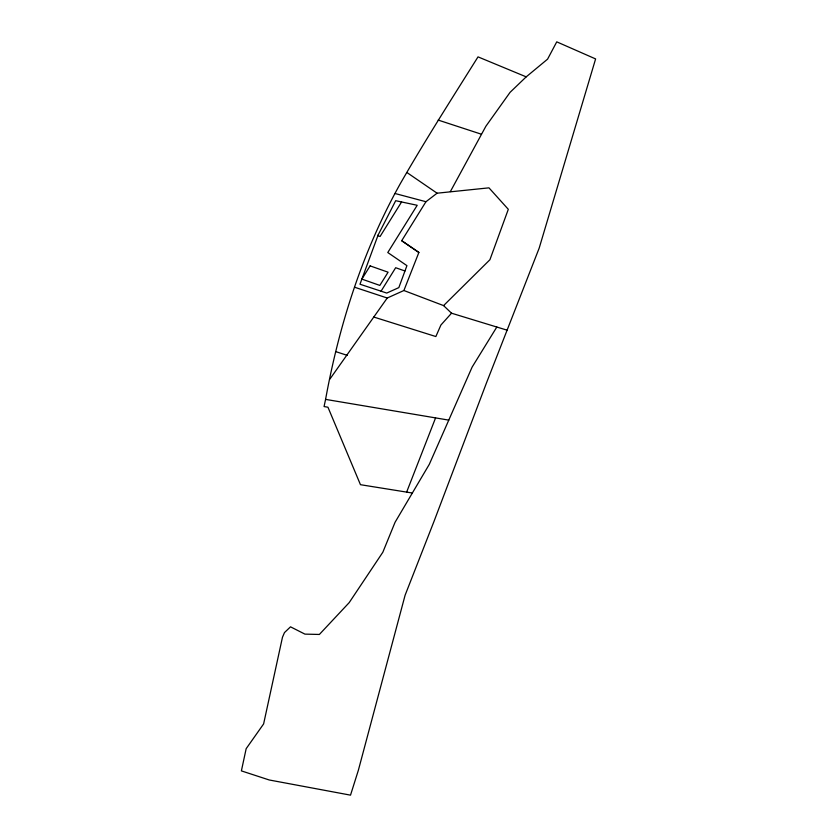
<?xml version="1.0" encoding="UTF-8"?>
<svg xmlns="http://www.w3.org/2000/svg" width="837" height="837" viewBox="0 0 837 837"><rect width="100%" height="100%" fill="white"/><g stroke="black" fill="none" stroke-linecap="round" stroke-linejoin="round"><path stroke-width="1.26" d="M412.421 493.035L360.465 484.696L327.947 407.211L324.065 406.562L325.583 399.385C339.267 324.181 363.028 250.294 400.421 183.46C425.091 140.522 451.718 98.787 478.021 56.874L526.201 76.858L547.576 59.155L556.751 41.85L595.609 58.925L539.174 248.15L486.569 382.676L434.079 521.2L405.098 595.233L358.372 770.239L350.515 795.15L269.232 779.979L241.391 770.887L246.162 748.686L263.613 723.932L282.467 637.26L284.475 632.594L290.512 626.829L304.919 634.122L319.378 634.456L349.196 602.619L382.833 552.242L395.064 522.278L429.308 464.315L472.131 367.077L496.822 327.026M435.575 417.904L406.636 492.104M403.894 290.512L418.877 252.46L401.718 240.7L425.949 201.738L437.081 193.201L488.965 187.844L508.31 209.313L489.917 259.732L443.589 305.599L403.894 290.512L387.238 298.024L329.872 379.109M450.358 191.61L485.868 126.272L510.078 92.332L526.201 76.858M401.582 201.958L380.082 236.473L377.874 235.689M381.055 291.192L395.671 267.725L404.962 270.989M507.117 330.176L451.53 313.205L440.911 325.018L435.857 336.547L373.794 317.045M325.583 399.385L448.778 420.122M395.137 193.535L425.991 201.727M335.7 351.603L347.261 355.359M438.211 120.089L481.401 134.213M354.742 287.279L387.238 298.024M401.676 240.711L418.877 252.46M406.981 172.558L437.081 193.201M443.589 305.599L451.53 313.205M378.146 234.956L359.983 284.224L386.736 293.065L398.83 287.614L406.928 265.653L387.782 252.533L417.203 205.285L395.692 200.702L378.146 234.956M370.111 265.884L361.866 279.108L379.841 285.417L388.086 272.203L370.111 265.884"/></g></svg>
